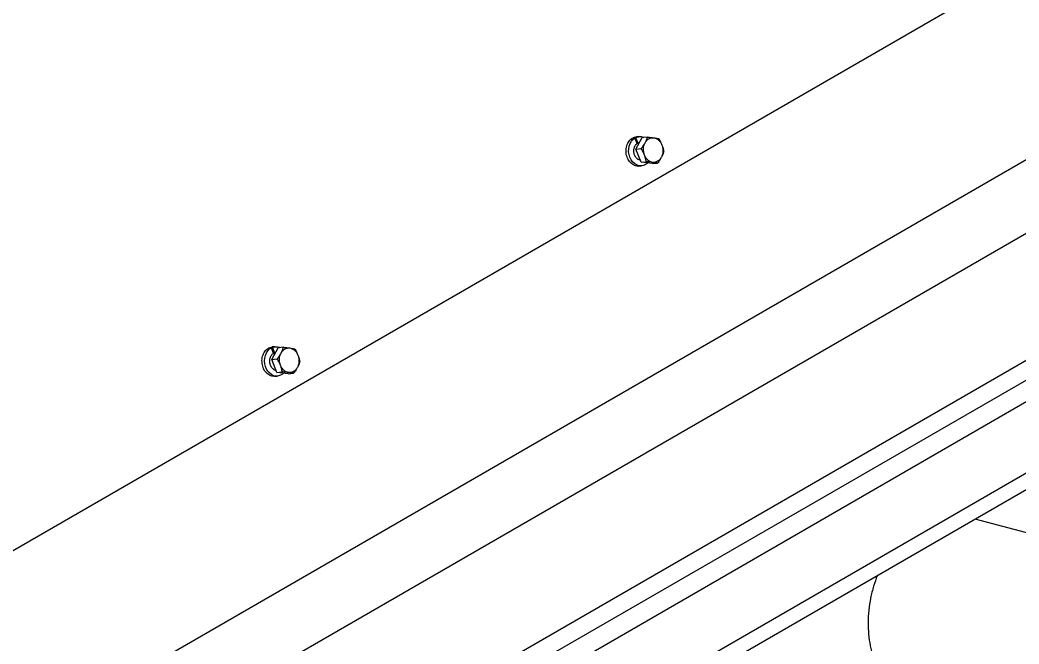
# Model space of a CAD drawing. Header units: millimetres. Extents: x 861 to 27901, y 673 to 17923.
# Drawn here: x 24084 to 24661, y 7153 to 7513 of the extents above; entities that cross this region are included whole.
import ezdxf

# ---------------------------------------------------------------- set-up
doc = ezdxf.new("R2010")
doc.units = ezdxf.units.MM
doc.header["$LTSCALE"] = 33.3

msp = doc.modelspace()

# ---------------------------------------------------------------- linework, layer by layer
at = {"color": 7, "linetype": 'Continuous', "lineweight": 25}
for p, q in [((24045.26, 7186.78), (24660.55, 7541.99)), ((24006.04, 7052.09), (24788.9, 7504.02)), ((24788.9, 7461.38), (24017.49, 7016.06)), ((24439.44, 7445.2), (24437.64, 7444.87)), ((24438.07, 7445.15), (24439.89, 7445.45)), ((24440.79, 7442), (24439.44, 7445.2)), ((24439.89, 7445.45), (24441.25, 7442.23)), ((24440.09, 7438.72), (24443.68, 7445.39)), ((24441.81, 7446), (24440.31, 7445.86)), ((24446.76, 7445.66), (24443.68, 7445.39)), ((24440.09, 7438.72), (24443.17, 7439)), ((24443, 7431.21), (24440.09, 7438.72)), ((24440.81, 7442.16), (24441.25, 7442.23)), ((24442.14, 7442.35), (24441.25, 7442.23)), ((24441.82, 7428.91), (24443.33, 7429.04)), ((24443, 7431.21), (24446.09, 7431.49)), ((24449.5, 7430.37), (24443, 7431.21)), ((24449.5, 7430.37), (24452.59, 7430.65)), ((24186.77, 7040.55), (24753.01, 7367.44)), ((24200.3, 7036.93), (24766.54, 7363.81)), ((24768.87, 7352.46), (24202.63, 7025.58)), ((24229.63, 7324.07), (24227.82, 7323.77)), ((24228.27, 7324.01), (24230.1, 7324.28)), ((24230.81, 7320.77), (24229.63, 7324.07)), ((24229.85, 7317.35), (24233.44, 7324.02)), ((24231.57, 7324.63), (24230.07, 7324.5)), ((24230.1, 7324.28), (24231.28, 7320.95)), ((24236.53, 7324.3), (24233.44, 7324.02)), ((24789.57, 7323.23), (24279.39, 7028.71)), ((24229.85, 7317.35), (24232.94, 7317.63)), ((24232.76, 7309.84), (24229.85, 7317.35)), ((24230.74, 7320.88), (24231.28, 7320.95)), ((24231.6, 7320.86), (24230.8, 7320.79)), ((24231.19, 7320.83), (24230.95, 7320.9)), ((24231.9, 7320.98), (24231.28, 7320.95)), ((24791.31, 7314.72), (24281.14, 7020.2)), ((24231.59, 7307.54), (24233.09, 7307.67)), ((24232.76, 7309.84), (24235.85, 7310.12)), ((24239.27, 7309), (24232.76, 7309.84)), ((24239.27, 7309), (24242.35, 7309.28)), ((24769.63, 7189.31), (24636.06, 7225.09))]:
    msp.add_line(p, q, dxfattribs=at)
at = {"color": 7, "linetype": 'Continuous', "lineweight": 25, "flags": 128}
for points in [[(24446.8, 7430.72), (24446.59, 7430.5), (24445.48, 7429.71), (24444.25, 7429.21), (24442.97, 7429.02), (24441.66, 7429.16), (24440.39, 7429.6), (24439.21, 7430.35), (24438.15, 7431.36), (24437.25, 7432.6), (24436.56, 7434.03), (24436.09, 7435.59), (24435.86, 7437.22), (24435.89, 7438.87), (24436.16, 7440.46), (24436.68, 7441.94), (24437.42, 7443.26), (24438.35, 7444.36), (24439.44, 7445.2)], [(24236.54, 7309.36), (24235.96, 7308.81), (24234.8, 7308.12), (24233.55, 7307.74), (24232.25, 7307.67), (24230.95, 7307.92), (24229.71, 7308.47), (24228.56, 7309.32), (24227.56, 7310.42), (24226.74, 7311.74), (24226.12, 7313.22), (24225.74, 7314.82), (24225.6, 7316.46), (24225.72, 7318.09), (24226.09, 7319.65), (24226.69, 7321.08), (24227.5, 7322.32), (24228.49, 7323.33), (24229.63, 7324.07)]]:
    msp.add_lwpolyline(points, dxfattribs=at)
at = {"color": 7, "linetype": 'Continuous', "lineweight": 25}
for points, knots in [([(24441.82, 7428.91), (24441.82, 7428.91), (24441.38, 7428.82), (24440.49, 7428.93), (24439.21, 7429.26), (24437.98, 7429.94), (24436.88, 7430.89), (24435.93, 7432.09), (24435.18, 7433.48), (24434.64, 7435.02), (24434.35, 7436.65), (24434.31, 7438.31), (24434.52, 7439.93), (24434.98, 7441.46), (24435.67, 7442.83), (24436.55, 7444.01), (24437.27, 7444.59), (24437.64, 7444.87)], [0, 0, 0, 0, 0.001164, 0.07251, 0.143855, 0.215201, 0.286546, 0.357891, 0.429237, 0.500582, 0.571928, 0.643273, 0.714618, 0.785964, 0.857309, 0.928655, 1, 1, 1, 1]), ([(24438.07, 7445.15), (24438.47, 7445.35), (24439.28, 7445.73), (24440.55, 7445.94), (24441.4, 7445.83), (24441.81, 7445.78)], [0, 0, 0, 0, 0.339276, 0.678552, 1, 1, 1, 1]), ([(24439.89, 7445.45), (24440.3, 7445.62), (24441.12, 7445.96), (24442.42, 7446.06), (24443.61, 7445.92), (24444.31, 7445.6), (24444.6, 7445.47)], [0, 0, 0, 0, 0.270407, 0.540813, 0.81122, 1, 1, 1, 1]), ([(24445.36, 7442.37), (24445.63, 7442.9), (24446.2, 7444.03), (24446.57, 7445.1), (24446.76, 7445.66)], [0, 0, 0, 0, 0.476313, 1, 1, 1, 1]), ([(24446.76, 7445.66), (24447.44, 7445.6), (24448.72, 7445.48), (24449.86, 7445.34), (24450.4, 7445.28)], [0, 0, 0, 0, 0.5236871, 1, 1, 1, 1]), ([(24450.4, 7445.28), (24450.91, 7445.21), (24451.97, 7445.06), (24452.82, 7444.91), (24453.27, 7444.82)], [0, 0, 0, 0, 0.4763129, 1, 1, 1, 1]), ([(24453.27, 7444.82), (24453.63, 7444.19), (24454.33, 7442.98), (24454.86, 7441.71), (24455.11, 7441.1)], [0, 0, 0, 0, 0.523687, 1, 1, 1, 1]), ([(24440.79, 7442), (24440.37, 7441.67), (24439.53, 7441.01), (24438.79, 7439.34), (24438.58, 7437.45), (24438.95, 7435.56), (24439.86, 7433.97), (24441.09, 7432.89), (24442.02, 7432.73), (24442.44, 7432.65)], [0, 0, 0, 0, 0.145995, 0.29199, 0.437985, 0.58398, 0.729975, 0.87597, 1, 1, 1, 1]), ([(24443.17, 7439), (24443.6, 7439.58), (24444.4, 7440.69), (24445.05, 7441.83), (24445.36, 7442.37)], [0, 0, 0, 0, 0.523687, 1, 1, 1, 1]), ([(24445.02, 7435.28), (24444.77, 7435.88), (24444.24, 7437.15), (24443.54, 7438.36), (24443.17, 7439)], [0, 0, 0, 0, 0.476313, 1, 1, 1, 1]), ([(24455.11, 7441.1), (24455.33, 7440.5), (24455.78, 7439.22), (24456.04, 7437.97), (24456.18, 7437.31)], [0, 0, 0, 0, 0.476313, 1, 1, 1, 1]), ([(24446.09, 7431.49), (24445.95, 7432.14), (24445.69, 7433.39), (24445.24, 7434.67), (24445.02, 7435.28)], [0, 0, 0, 0, 0.523687, 1, 1, 1, 1]), ([(24454.77, 7434.02), (24454.47, 7433.48), (24453.82, 7432.34), (24453.01, 7431.23), (24452.59, 7430.65)], [0, 0, 0, 0, 0.476313, 1, 1, 1, 1]), ([(24456.18, 7437.31), (24455.99, 7436.75), (24455.62, 7435.68), (24455.05, 7434.55), (24454.77, 7434.02)], [0, 0, 0, 0, 0.523687, 1, 1, 1, 1]), ([(24449.73, 7431.1), (24449.19, 7431.17), (24448.05, 7431.31), (24446.76, 7431.43), (24446.09, 7431.49)], [0, 0, 0, 0, 0.476313, 1, 1, 1, 1]), ([(24452.59, 7430.65), (24452.15, 7430.73), (24451.3, 7430.89), (24450.24, 7431.03), (24449.73, 7431.1)], [0, 0, 0, 0, 0.523687, 1, 1, 1, 1]), ([(24231.58, 7307.58), (24231.42, 7307.55), (24230.82, 7307.47), (24229.78, 7307.65), (24228.51, 7308.11), (24227.33, 7308.89), (24226.27, 7309.94), (24225.39, 7311.21), (24224.72, 7312.66), (24224.27, 7314.24), (24224.07, 7315.89), (24224.12, 7317.54), (24224.42, 7319.14), (24224.97, 7320.61), (24225.73, 7321.91), (24226.68, 7323.01), (24227.44, 7323.52), (24227.82, 7323.77)], [0, 0, 0, 0, 0.026536, 0.096069, 0.165602, 0.235135, 0.304668, 0.374201, 0.443735, 0.513268, 0.582801, 0.652334, 0.721867, 0.7914, 0.860934, 0.930467, 1, 1, 1, 1]), ([(24228.27, 7324.01), (24228.68, 7324.16), (24229.5, 7324.46), (24230.42, 7324.58), (24230.88, 7324.5), (24230.92, 7324.49)], [0, 0, 0, 0, 0.48132, 0.96264, 1, 1, 1, 1]), ([(24230.1, 7324.28), (24230.51, 7324.41), (24231.35, 7324.68), (24232.66, 7324.65), (24233.68, 7324.46), (24234.23, 7324.17), (24234.36, 7324.1)], [0, 0, 0, 0, 0.30018, 0.600359, 0.900539, 1, 1, 1, 1]), ([(24235.12, 7321), (24235.39, 7321.53), (24235.96, 7322.66), (24236.33, 7323.73), (24236.53, 7324.3)], [0, 0, 0, 0, 0.476313, 1, 1, 1, 1]), ([(24236.53, 7324.3), (24237.2, 7324.23), (24238.48, 7324.12), (24239.62, 7323.98), (24240.17, 7323.91)], [0, 0, 0, 0, 0.523687, 1, 1, 1, 1]), ([(24240.17, 7323.91), (24240.67, 7323.84), (24241.74, 7323.69), (24242.58, 7323.54), (24243.03, 7323.45)], [0, 0, 0, 0, 0.476313, 1, 1, 1, 1]), ([(24243.03, 7323.45), (24243.39, 7322.82), (24244.09, 7321.61), (24244.62, 7320.34), (24244.87, 7319.74)], [0, 0, 0, 0, 0.523687, 1, 1, 1, 1]), ([(24230.81, 7320.77), (24230.37, 7320.48), (24229.49, 7319.9), (24228.65, 7318.3), (24228.33, 7316.44), (24228.6, 7314.53), (24229.42, 7312.84), (24230.66, 7311.71), (24231.68, 7311.18), (24232.19, 7311.25), (24232.22, 7311.25)], [0, 0, 0, 0, 0.141929, 0.283857, 0.425786, 0.567714, 0.709643, 0.851571, 0.9935, 1, 1, 1, 1]), ([(24232.94, 7317.63), (24233.36, 7318.21), (24234.17, 7319.33), (24234.81, 7320.46), (24235.12, 7321)], [0, 0, 0, 0, 0.523687, 1, 1, 1, 1]), ([(24234.78, 7313.91), (24234.53, 7314.51), (24234, 7315.78), (24233.3, 7316.99), (24232.94, 7317.63)], [0, 0, 0, 0, 0.476313, 1, 1, 1, 1]), ([(24244.87, 7319.74), (24245.09, 7319.13), (24245.55, 7317.85), (24245.81, 7316.6), (24245.94, 7315.95)], [0, 0, 0, 0, 0.476313, 1, 1, 1, 1]), ([(24235.85, 7310.12), (24235.71, 7310.78), (24235.45, 7312.03), (24235, 7313.3), (24234.78, 7313.91)], [0, 0, 0, 0, 0.523687, 1, 1, 1, 1]), ([(24244.54, 7312.65), (24244.23, 7312.11), (24243.58, 7310.98), (24242.77, 7309.86), (24242.35, 7309.28)], [0, 0, 0, 0, 0.476313, 1, 1, 1, 1]), ([(24245.94, 7315.95), (24245.75, 7315.38), (24245.38, 7314.31), (24244.81, 7313.18), (24244.54, 7312.65)], [0, 0, 0, 0, 0.523687, 1, 1, 1, 1]), ([(24239.49, 7309.74), (24238.95, 7309.8), (24237.81, 7309.94), (24236.52, 7310.06), (24235.85, 7310.12)], [0, 0, 0, 0, 0.476313, 1, 1, 1, 1]), ([(24242.35, 7309.28), (24241.91, 7309.36), (24241.06, 7309.52), (24240, 7309.67), (24239.49, 7309.74)], [0, 0, 0, 0, 0.523687, 1, 1, 1, 1]), ([(24579.43, 7192.4), (24578.7, 7190.41), (24577.14, 7186.2), (24575.52, 7179.47), (24574.44, 7172.42), (24574.05, 7165.4), (24574.35, 7158.53), (24575.33, 7151.94), (24576.97, 7145.72), (24579.25, 7140), (24582.12, 7134.86), (24585.55, 7130.41), (24589.46, 7126.68), (24593.8, 7123.84), (24597.35, 7122.13), (24599.5, 7121.69), (24599.99, 7121.58)], [0, 0, 0, 0, 0.067527, 0.143345, 0.219163, 0.294982, 0.3708, 0.446619, 0.522437, 0.598256, 0.674074, 0.749893, 0.825711, 0.90153, 0.977348, 1, 1, 1, 1])]:
    msp.add_open_spline(points, degree=3, knots=knots, dxfattribs=at)
for points in [[(24445.36, 7442.37), (24445.66, 7442.84), (24446.27, 7443.8), (24447.52, 7444.76), (24448.92, 7445.33), (24449.91, 7445.3), (24450.4, 7445.28)], [(24450.4, 7445.28), (24450.89, 7445.17), (24451.87, 7444.95), (24453.21, 7444.02), (24454.35, 7442.75), (24454.86, 7441.65), (24455.11, 7441.1)], [(24445.02, 7435.28), (24444.83, 7435.86), (24444.46, 7437.04), (24444.38, 7438.93), (24444.64, 7440.77), (24445.12, 7441.83), (24445.36, 7442.37)], [(24455.11, 7441.1), (24455.3, 7440.52), (24455.67, 7439.34), (24455.75, 7437.45), (24455.5, 7435.61), (24455.01, 7434.55), (24454.77, 7434.02)], [(24449.73, 7431.1), (24449.24, 7431.21), (24448.26, 7431.43), (24446.93, 7432.36), (24445.78, 7433.63), (24445.27, 7434.73), (24445.02, 7435.28)], [(24454.77, 7434.02), (24454.47, 7433.54), (24453.87, 7432.59), (24452.61, 7431.62), (24451.21, 7431.05), (24450.22, 7431.09), (24449.73, 7431.1)], [(24235.12, 7321), (24235.42, 7321.47), (24236.03, 7322.43), (24237.28, 7323.39), (24238.68, 7323.96), (24239.67, 7323.93), (24240.17, 7323.91)], [(24240.17, 7323.91), (24240.66, 7323.8), (24241.64, 7323.58), (24242.97, 7322.65), (24244.11, 7321.38), (24244.62, 7320.28), (24244.87, 7319.74)], [(24234.78, 7313.91), (24234.6, 7314.5), (24234.22, 7315.67), (24234.14, 7317.56), (24234.4, 7319.4), (24234.88, 7320.47), (24235.12, 7321)], [(24244.87, 7319.74), (24245.06, 7319.15), (24245.44, 7317.97), (24245.52, 7316.09), (24245.26, 7314.24), (24244.78, 7313.18), (24244.54, 7312.65)], [(24239.49, 7309.74), (24239, 7309.85), (24238.02, 7310.07), (24236.69, 7310.99), (24235.54, 7312.26), (24235.04, 7313.36), (24234.78, 7313.91)], [(24244.54, 7312.65), (24244.23, 7312.17), (24243.63, 7311.22), (24242.38, 7310.25), (24240.97, 7309.68), (24239.98, 7309.72), (24239.49, 7309.74)]]:
    msp.add_open_spline(points, degree=3, dxfattribs=at)

doc.saveas('drawing.dxf')
